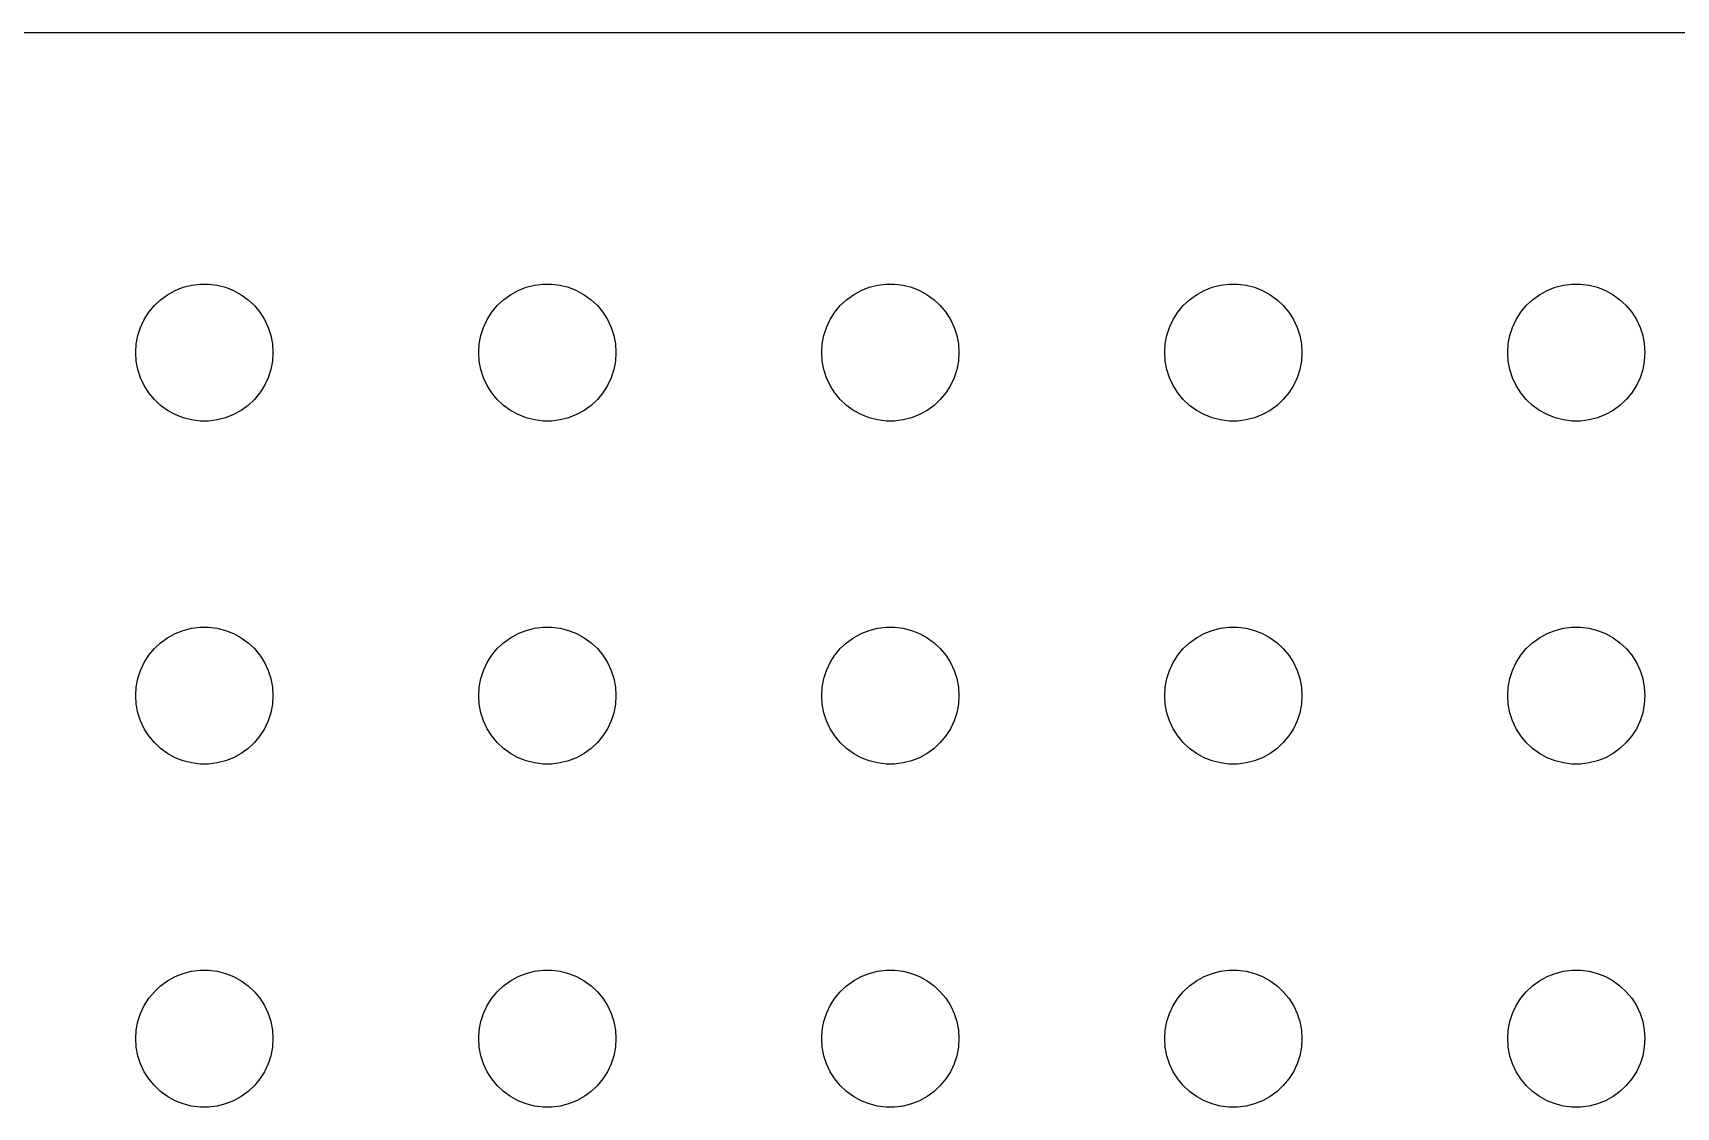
# Model space of a CAD drawing. Header units: metres. Extents: x -134 to 134, y 290 to 736.
# Drawn here: x -3.75 to 32.18, y 370.5 to 393.99 of the extents above; entities that cross this region are included whole.
import ezdxf

# ---------------------------------------------------------------- set-up
doc = ezdxf.new("R2010")
doc.units = ezdxf.units.M

msp = doc.modelspace()

# ---------------------------------------------------------------- linework, layer by layer
for p, q in [((129.814, 393.99), (-129.814, 393.99)), ((-0.46352, 388.427), (-0.28107, 388.473)), ((-0.28107, 388.473), (-0.09418, 388.497)), ((-0.09418, 388.497), (0.09418, 388.497)), ((0.09418, 388.497), (0.28107, 388.473)), ((0.28107, 388.473), (0.46352, 388.427)), ((7.03647, 388.427), (7.21892, 388.473)), ((7.21892, 388.473), (7.40581, 388.497)), ((7.40581, 388.497), (7.59418, 388.497)), ((7.59418, 388.497), (7.78107, 388.473)), ((7.78107, 388.473), (7.96352, 388.427)), ((14.5365, 388.427), (14.7189, 388.473)), ((14.7189, 388.473), (14.9058, 388.497)), ((14.9058, 388.497), (15.0942, 388.497)), ((15.0942, 388.497), (15.2811, 388.473)), ((15.2811, 388.473), (15.4635, 388.427)), ((22.0365, 388.427), (22.2189, 388.473)), ((22.2189, 388.473), (22.4058, 388.497)), ((22.4058, 388.497), (22.5942, 388.497)), ((22.5942, 388.497), (22.7811, 388.473)), ((22.7811, 388.473), (22.9635, 388.427)), ((29.5365, 388.427), (29.7189, 388.473)), ((29.7189, 388.473), (29.9058, 388.497)), ((29.9058, 388.497), (30.0942, 388.497)), ((30.0942, 388.497), (30.2811, 388.473)), ((30.2811, 388.473), (30.4635, 388.427)), ((-1.09344, 388.027), (-0.95613, 388.156)), ((-0.95613, 388.156), (-0.80373, 388.266)), ((-0.80373, 388.266), (-0.63866, 388.357)), ((-0.63866, 388.357), (-0.46352, 388.427)), ((0.46352, 388.427), (0.63866, 388.357)), ((0.63866, 388.357), (0.80373, 388.266)), ((0.80373, 388.266), (0.95613, 388.156)), ((0.95613, 388.156), (1.09344, 388.027)), ((6.40654, 388.027), (6.54385, 388.156)), ((6.54385, 388.156), (6.69626, 388.266)), ((6.69626, 388.266), (6.86133, 388.357)), ((6.86133, 388.357), (7.03647, 388.427)), ((7.96352, 388.427), (8.13866, 388.357)), ((8.13866, 388.357), (8.30373, 388.266)), ((8.30373, 388.266), (8.45613, 388.156)), ((8.45613, 388.156), (8.59344, 388.027)), ((13.9065, 388.027), (14.0439, 388.156)), ((14.0439, 388.156), (14.1963, 388.266)), ((14.1963, 388.266), (14.3613, 388.357)), ((14.3613, 388.357), (14.5365, 388.427)), ((15.4635, 388.427), (15.6387, 388.357)), ((15.6387, 388.357), (15.8037, 388.266)), ((15.8037, 388.266), (15.9561, 388.156)), ((15.9561, 388.156), (16.0934, 388.027)), ((21.4065, 388.027), (21.5439, 388.156)), ((21.5439, 388.156), (21.6963, 388.266)), ((21.6963, 388.266), (21.8613, 388.357)), ((21.8613, 388.357), (22.0365, 388.427)), ((22.9635, 388.427), (23.1387, 388.357)), ((23.1387, 388.357), (23.3037, 388.266)), ((23.3037, 388.266), (23.4561, 388.156)), ((23.4561, 388.156), (23.5934, 388.027)), ((28.9065, 388.027), (29.0439, 388.156)), ((29.0439, 388.156), (29.1963, 388.266)), ((29.1963, 388.266), (29.3613, 388.357)), ((29.3613, 388.357), (29.5365, 388.427)), ((30.4635, 388.427), (30.6387, 388.357)), ((30.6387, 388.357), (30.8037, 388.266)), ((30.8037, 388.266), (30.9561, 388.156)), ((30.9561, 388.156), (31.0934, 388.027)), ((-1.31445, 387.723), (-1.21352, 387.882)), ((-1.21352, 387.882), (-1.09344, 388.027)), ((1.09344, 388.027), (1.21352, 387.882)), ((1.21352, 387.882), (1.31445, 387.723)), ((6.18553, 387.723), (6.28647, 387.882)), ((6.28647, 387.882), (6.40654, 388.027)), ((8.59344, 388.027), (8.71352, 387.882)), ((8.71352, 387.882), (8.81445, 387.723)), ((13.6855, 387.723), (13.7865, 387.882)), ((13.7865, 387.882), (13.9065, 388.027)), ((16.0934, 388.027), (16.2135, 387.882)), ((16.2135, 387.882), (16.3145, 387.723)), ((21.1855, 387.723), (21.2865, 387.882)), ((21.2865, 387.882), (21.4065, 388.027)), ((23.5934, 388.027), (23.7135, 387.882)), ((23.7135, 387.882), (23.8145, 387.723)), ((28.6855, 387.723), (28.7865, 387.882)), ((28.7865, 387.882), (28.9065, 388.027)), ((31.0934, 388.027), (31.2135, 387.882)), ((31.2135, 387.882), (31.3145, 387.723)), ((-1.48816, 387.188), (-1.45287, 387.373)), ((-1.45287, 387.373), (-1.39465, 387.552)), ((-1.39465, 387.552), (-1.31445, 387.723)), ((1.31445, 387.723), (1.39465, 387.552)), ((1.39465, 387.552), (1.45287, 387.373)), ((1.45287, 387.373), (1.48816, 387.188)), ((6.01183, 387.188), (6.04712, 387.373)), ((6.04712, 387.373), (6.10533, 387.552)), ((6.10533, 387.552), (6.18553, 387.723)), ((8.81445, 387.723), (8.89465, 387.552)), ((8.89465, 387.552), (8.95287, 387.373)), ((8.95287, 387.373), (8.98816, 387.188)), ((13.5118, 387.188), (13.5471, 387.373)), ((13.5471, 387.373), (13.6053, 387.552)), ((13.6053, 387.552), (13.6855, 387.723)), ((16.3145, 387.723), (16.3947, 387.552)), ((16.3947, 387.552), (16.4529, 387.373)), ((16.4529, 387.373), (16.4882, 387.188)), ((21.0118, 387.188), (21.0471, 387.373)), ((21.0471, 387.373), (21.1053, 387.552)), ((21.1053, 387.552), (21.1855, 387.723)), ((23.8145, 387.723), (23.8947, 387.552)), ((23.8947, 387.552), (23.9529, 387.373)), ((23.9529, 387.373), (23.9882, 387.188)), ((28.5118, 387.188), (28.5471, 387.373)), ((28.5471, 387.373), (28.6053, 387.552)), ((28.6053, 387.552), (28.6855, 387.723)), ((31.3145, 387.723), (31.3947, 387.552)), ((31.3947, 387.552), (31.4529, 387.373)), ((31.4529, 387.373), (31.4882, 387.188)), ((-1.5, 387), (-1.48816, 387.188)), ((1.48816, 387.188), (1.5, 387)), ((6, 387), (6.01183, 387.188)), ((8.98816, 387.188), (9, 387)), ((13.5, 387), (13.5118, 387.188)), ((16.4882, 387.188), (16.5, 387)), ((21, 387), (21.0118, 387.188)), ((23.9882, 387.188), (24, 387)), ((28.5, 387), (28.5118, 387.188)), ((31.4882, 387.188), (31.5, 387)), ((-1.48816, 386.812), (-1.5, 387)), ((-1.45287, 386.627), (-1.48816, 386.812)), ((1.48816, 386.812), (1.45287, 386.627)), ((1.5, 387), (1.48816, 386.812)), ((6.01183, 386.812), (6, 387)), ((6.04712, 386.627), (6.01183, 386.812)), ((8.98816, 386.812), (8.95287, 386.627)), ((9, 387), (8.98816, 386.812)), ((13.5118, 386.812), (13.5, 387)), ((13.5471, 386.627), (13.5118, 386.812)), ((16.4882, 386.812), (16.4529, 386.627)), ((16.5, 387), (16.4882, 386.812)), ((21.0118, 386.812), (21, 387)), ((21.0471, 386.627), (21.0118, 386.812)), ((23.9882, 386.812), (23.9529, 386.627)), ((24, 387), (23.9882, 386.812)), ((28.5118, 386.812), (28.5, 387)), ((28.5471, 386.627), (28.5118, 386.812)), ((31.4882, 386.812), (31.4529, 386.627)), ((31.5, 387), (31.4882, 386.812)), ((-1.39465, 386.448), (-1.45287, 386.627)), ((-1.31445, 386.277), (-1.39465, 386.448)), ((1.39465, 386.448), (1.31445, 386.277)), ((1.45287, 386.627), (1.39465, 386.448)), ((6.10533, 386.448), (6.04712, 386.627)), ((6.18553, 386.277), (6.10533, 386.448)), ((8.89465, 386.448), (8.81445, 386.277)), ((8.95287, 386.627), (8.89465, 386.448)), ((13.6053, 386.448), (13.5471, 386.627)), ((13.6855, 386.277), (13.6053, 386.448)), ((16.3947, 386.448), (16.3145, 386.277)), ((16.4529, 386.627), (16.3947, 386.448)), ((21.1053, 386.448), (21.0471, 386.627)), ((21.1855, 386.277), (21.1053, 386.448)), ((23.8947, 386.448), (23.8145, 386.277)), ((23.9529, 386.627), (23.8947, 386.448)), ((28.6053, 386.448), (28.5471, 386.627)), ((28.6855, 386.277), (28.6053, 386.448)), ((31.3947, 386.448), (31.3145, 386.277)), ((31.4529, 386.627), (31.3947, 386.448)), ((-1.21352, 386.118), (-1.31445, 386.277)), ((-1.09344, 385.973), (-1.21352, 386.118)), ((-0.95613, 385.844), (-1.09344, 385.973)), ((1.09344, 385.973), (0.95613, 385.844)), ((1.21352, 386.118), (1.09344, 385.973)), ((1.31445, 386.277), (1.21352, 386.118)), ((6.28647, 386.118), (6.18553, 386.277)), ((6.40654, 385.973), (6.28647, 386.118)), ((6.54385, 385.844), (6.40654, 385.973)), ((8.59344, 385.973), (8.45613, 385.844)), ((8.71352, 386.118), (8.59344, 385.973)), ((8.81445, 386.277), (8.71352, 386.118)), ((13.7865, 386.118), (13.6855, 386.277)), ((13.9065, 385.973), (13.7865, 386.118)), ((14.0439, 385.844), (13.9065, 385.973)), ((16.0934, 385.973), (15.9561, 385.844)), ((16.2135, 386.118), (16.0934, 385.973)), ((16.3145, 386.277), (16.2135, 386.118)), ((21.2865, 386.118), (21.1855, 386.277)), ((21.4065, 385.973), (21.2865, 386.118)), ((21.5439, 385.844), (21.4065, 385.973)), ((23.5934, 385.973), (23.4561, 385.844)), ((23.7135, 386.118), (23.5934, 385.973)), ((23.8145, 386.277), (23.7135, 386.118)), ((28.7865, 386.118), (28.6855, 386.277)), ((28.9065, 385.973), (28.7865, 386.118)), ((29.0439, 385.844), (28.9065, 385.973)), ((31.0934, 385.973), (30.9561, 385.844)), ((31.2135, 386.118), (31.0934, 385.973)), ((31.3145, 386.277), (31.2135, 386.118)), ((-0.80373, 385.734), (-0.95613, 385.844)), ((-0.63866, 385.643), (-0.80373, 385.734)), ((-0.46352, 385.573), (-0.63866, 385.643)), ((-0.28107, 385.527), (-0.46352, 385.573)), ((0.46352, 385.573), (0.28107, 385.527)), ((0.63866, 385.643), (0.46352, 385.573)), ((0.80373, 385.734), (0.63866, 385.643)), ((0.95613, 385.844), (0.80373, 385.734)), ((6.69626, 385.734), (6.54385, 385.844)), ((6.86133, 385.643), (6.69626, 385.734)), ((7.03647, 385.573), (6.86133, 385.643)), ((7.21892, 385.527), (7.03647, 385.573)), ((7.96352, 385.573), (7.78107, 385.527)), ((8.13866, 385.643), (7.96352, 385.573)), ((8.30373, 385.734), (8.13866, 385.643)), ((8.45613, 385.844), (8.30373, 385.734)), ((14.1963, 385.734), (14.0439, 385.844)), ((14.3613, 385.643), (14.1963, 385.734)), ((14.5365, 385.573), (14.3613, 385.643)), ((14.7189, 385.527), (14.5365, 385.573)), ((15.4635, 385.573), (15.2811, 385.527)), ((15.6387, 385.643), (15.4635, 385.573)), ((15.8037, 385.734), (15.6387, 385.643)), ((15.9561, 385.844), (15.8037, 385.734)), ((21.6963, 385.734), (21.5439, 385.844)), ((21.8613, 385.643), (21.6963, 385.734)), ((22.0365, 385.573), (21.8613, 385.643)), ((22.2189, 385.527), (22.0365, 385.573)), ((22.9635, 385.573), (22.7811, 385.527)), ((23.1387, 385.643), (22.9635, 385.573)), ((23.3037, 385.734), (23.1387, 385.643)), ((23.4561, 385.844), (23.3037, 385.734)), ((29.1963, 385.734), (29.0439, 385.844)), ((29.3613, 385.643), (29.1963, 385.734)), ((29.5365, 385.573), (29.3613, 385.643)), ((29.7189, 385.527), (29.5365, 385.573)), ((30.4635, 385.573), (30.2811, 385.527)), ((30.6387, 385.643), (30.4635, 385.573)), ((30.8037, 385.734), (30.6387, 385.643)), ((30.9561, 385.844), (30.8037, 385.734)), ((-0.09418, 385.503), (-0.28107, 385.527)), ((0.09418, 385.503), (-0.09418, 385.503)), ((0.28107, 385.527), (0.09418, 385.503)), ((7.40581, 385.503), (7.21892, 385.527)), ((7.59418, 385.503), (7.40581, 385.503)), ((7.78107, 385.527), (7.59418, 385.503)), ((14.9058, 385.503), (14.7189, 385.527)), ((15.0942, 385.503), (14.9058, 385.503)), ((15.2811, 385.527), (15.0942, 385.503)), ((22.4058, 385.503), (22.2189, 385.527)), ((22.5942, 385.503), (22.4058, 385.503)), ((22.7811, 385.527), (22.5942, 385.503)), ((29.9058, 385.503), (29.7189, 385.527)), ((30.0942, 385.503), (29.9058, 385.503)), ((30.2811, 385.527), (30.0942, 385.503)), ((-0.63866, 380.857), (-0.46352, 380.927)), ((-0.46352, 380.927), (-0.28107, 380.973)), ((-0.28107, 380.973), (-0.09418, 380.997)), ((-0.09418, 380.997), (0.09418, 380.997)), ((0.09418, 380.997), (0.28107, 380.973)), ((0.28107, 380.973), (0.46352, 380.927)), ((0.46352, 380.927), (0.63866, 380.857)), ((6.86133, 380.857), (7.03647, 380.927)), ((7.03647, 380.927), (7.21892, 380.973)), ((7.21892, 380.973), (7.40581, 380.997)), ((7.40581, 380.997), (7.59418, 380.997)), ((7.59418, 380.997), (7.78107, 380.973)), ((7.78107, 380.973), (7.96352, 380.927)), ((7.96352, 380.927), (8.13866, 380.857)), ((14.3613, 380.857), (14.5365, 380.927)), ((14.5365, 380.927), (14.7189, 380.973)), ((14.7189, 380.973), (14.9058, 380.997)), ((14.9058, 380.997), (15.0942, 380.997)), ((15.0942, 380.997), (15.2811, 380.973)), ((15.2811, 380.973), (15.4635, 380.927)), ((15.4635, 380.927), (15.6387, 380.857)), ((21.8613, 380.857), (22.0365, 380.927)), ((22.0365, 380.927), (22.2189, 380.973)), ((22.2189, 380.973), (22.4058, 380.997)), ((22.4058, 380.997), (22.5942, 380.997)), ((22.5942, 380.997), (22.7811, 380.973)), ((22.7811, 380.973), (22.9635, 380.927)), ((22.9635, 380.927), (23.1387, 380.857)), ((29.3613, 380.857), (29.5365, 380.927)), ((29.5365, 380.927), (29.7189, 380.973)), ((29.7189, 380.973), (29.9058, 380.997)), ((29.9058, 380.997), (30.0942, 380.997)), ((30.0942, 380.997), (30.2811, 380.973)), ((30.2811, 380.973), (30.4635, 380.927)), ((30.4635, 380.927), (30.6387, 380.857)), ((-1.09344, 380.527), (-0.95613, 380.656)), ((-0.95613, 380.656), (-0.80373, 380.766)), ((-0.80373, 380.766), (-0.63866, 380.857)), ((0.63866, 380.857), (0.80373, 380.766)), ((0.80373, 380.766), (0.95613, 380.656)), ((0.95613, 380.656), (1.09344, 380.527)), ((6.40654, 380.527), (6.54385, 380.656)), ((6.54385, 380.656), (6.69626, 380.766)), ((6.69626, 380.766), (6.86133, 380.857)), ((8.13866, 380.857), (8.30373, 380.766)), ((8.30373, 380.766), (8.45613, 380.656)), ((8.45613, 380.656), (8.59344, 380.527)), ((13.9065, 380.527), (14.0439, 380.656)), ((14.0439, 380.656), (14.1963, 380.766)), ((14.1963, 380.766), (14.3613, 380.857)), ((15.6387, 380.857), (15.8037, 380.766)), ((15.8037, 380.766), (15.9561, 380.656)), ((15.9561, 380.656), (16.0934, 380.527)), ((21.4065, 380.527), (21.5439, 380.656)), ((21.5439, 380.656), (21.6963, 380.766)), ((21.6963, 380.766), (21.8613, 380.857)), ((23.1387, 380.857), (23.3037, 380.766)), ((23.3037, 380.766), (23.4561, 380.656)), ((23.4561, 380.656), (23.5934, 380.527)), ((28.9065, 380.527), (29.0439, 380.656)), ((29.0439, 380.656), (29.1963, 380.766)), ((29.1963, 380.766), (29.3613, 380.857)), ((30.6387, 380.857), (30.8037, 380.766)), ((30.8037, 380.766), (30.9561, 380.656)), ((30.9561, 380.656), (31.0934, 380.527)), ((-1.39465, 380.052), (-1.31445, 380.223)), ((-1.31445, 380.223), (-1.21352, 380.382)), ((-1.21352, 380.382), (-1.09344, 380.527)), ((1.09344, 380.527), (1.21352, 380.382)), ((1.21352, 380.382), (1.31445, 380.223)), ((1.31445, 380.223), (1.39465, 380.052)), ((6.10533, 380.052), (6.18553, 380.223)), ((6.18553, 380.223), (6.28647, 380.382)), ((6.28647, 380.382), (6.40654, 380.527)), ((8.59344, 380.527), (8.71352, 380.382)), ((8.71352, 380.382), (8.81445, 380.223)), ((8.81445, 380.223), (8.89465, 380.052)), ((13.6053, 380.052), (13.6855, 380.223)), ((13.6855, 380.223), (13.7865, 380.382)), ((13.7865, 380.382), (13.9065, 380.527)), ((16.0934, 380.527), (16.2135, 380.382)), ((16.2135, 380.382), (16.3145, 380.223)), ((16.3145, 380.223), (16.3947, 380.052)), ((21.1053, 380.052), (21.1855, 380.223)), ((21.1855, 380.223), (21.2865, 380.382)), ((21.2865, 380.382), (21.4065, 380.527)), ((23.5934, 380.527), (23.7135, 380.382)), ((23.7135, 380.382), (23.8145, 380.223)), ((23.8145, 380.223), (23.8947, 380.052)), ((28.6053, 380.052), (28.6855, 380.223)), ((28.6855, 380.223), (28.7865, 380.382)), ((28.7865, 380.382), (28.9065, 380.527)), ((31.0934, 380.527), (31.2135, 380.382)), ((31.2135, 380.382), (31.3145, 380.223)), ((31.3145, 380.223), (31.3947, 380.052)), ((-1.48816, 379.688), (-1.45287, 379.873)), ((-1.45287, 379.873), (-1.39465, 380.052)), ((1.39465, 380.052), (1.45287, 379.873)), ((1.45287, 379.873), (1.48816, 379.688)), ((6.01183, 379.688), (6.04712, 379.873)), ((6.04712, 379.873), (6.10533, 380.052)), ((8.89465, 380.052), (8.95287, 379.873)), ((8.95287, 379.873), (8.98816, 379.688)), ((13.5118, 379.688), (13.5471, 379.873)), ((13.5471, 379.873), (13.6053, 380.052)), ((16.3947, 380.052), (16.4529, 379.873)), ((16.4529, 379.873), (16.4882, 379.688)), ((21.0118, 379.688), (21.0471, 379.873)), ((21.0471, 379.873), (21.1053, 380.052)), ((23.8947, 380.052), (23.9529, 379.873)), ((23.9529, 379.873), (23.9882, 379.688)), ((28.5118, 379.688), (28.5471, 379.873)), ((28.5471, 379.873), (28.6053, 380.052)), ((31.3947, 380.052), (31.4529, 379.873)), ((31.4529, 379.873), (31.4882, 379.688)), ((-1.5, 379.5), (-1.48816, 379.688)), ((-1.48816, 379.312), (-1.5, 379.5)), ((1.48816, 379.688), (1.5, 379.5)), ((1.5, 379.5), (1.48816, 379.312)), ((6, 379.5), (6.01183, 379.688)), ((6.01183, 379.312), (6, 379.5)), ((8.98816, 379.688), (9, 379.5)), ((9, 379.5), (8.98816, 379.312)), ((13.5, 379.5), (13.5118, 379.688)), ((13.5118, 379.312), (13.5, 379.5)), ((16.4882, 379.688), (16.5, 379.5)), ((16.5, 379.5), (16.4882, 379.312)), ((21, 379.5), (21.0118, 379.688)), ((21.0118, 379.312), (21, 379.5)), ((23.9882, 379.688), (24, 379.5)), ((24, 379.5), (23.9882, 379.312)), ((28.5, 379.5), (28.5118, 379.688)), ((28.5118, 379.312), (28.5, 379.5)), ((31.4882, 379.688), (31.5, 379.5)), ((31.5, 379.5), (31.4882, 379.312)), ((-1.45287, 379.127), (-1.48816, 379.312)), ((-1.39465, 378.948), (-1.45287, 379.127)), ((1.45287, 379.127), (1.39465, 378.948)), ((1.48816, 379.312), (1.45287, 379.127)), ((6.04712, 379.127), (6.01183, 379.312)), ((6.10533, 378.948), (6.04712, 379.127)), ((8.95287, 379.127), (8.89465, 378.948)), ((8.98816, 379.312), (8.95287, 379.127)), ((13.5471, 379.127), (13.5118, 379.312)), ((13.6053, 378.948), (13.5471, 379.127)), ((16.4529, 379.127), (16.3947, 378.948)), ((16.4882, 379.312), (16.4529, 379.127)), ((21.0471, 379.127), (21.0118, 379.312)), ((21.1053, 378.948), (21.0471, 379.127)), ((23.9529, 379.127), (23.8947, 378.948)), ((23.9882, 379.312), (23.9529, 379.127)), ((28.5471, 379.127), (28.5118, 379.312)), ((28.6053, 378.948), (28.5471, 379.127)), ((31.4529, 379.127), (31.3947, 378.948)), ((31.4882, 379.312), (31.4529, 379.127)), ((-1.31445, 378.777), (-1.39465, 378.948)), ((-1.21352, 378.618), (-1.31445, 378.777)), ((1.31445, 378.777), (1.21352, 378.618)), ((1.39465, 378.948), (1.31445, 378.777)), ((6.18553, 378.777), (6.10533, 378.948)), ((6.28647, 378.618), (6.18553, 378.777)), ((8.81445, 378.777), (8.71352, 378.618)), ((8.89465, 378.948), (8.81445, 378.777)), ((13.6855, 378.777), (13.6053, 378.948)), ((13.7865, 378.618), (13.6855, 378.777)), ((16.3145, 378.777), (16.2135, 378.618)), ((16.3947, 378.948), (16.3145, 378.777)), ((21.1855, 378.777), (21.1053, 378.948)), ((21.2865, 378.618), (21.1855, 378.777)), ((23.8145, 378.777), (23.7135, 378.618)), ((23.8947, 378.948), (23.8145, 378.777)), ((28.6855, 378.777), (28.6053, 378.948)), ((28.7865, 378.618), (28.6855, 378.777)), ((31.3145, 378.777), (31.2135, 378.618)), ((31.3947, 378.948), (31.3145, 378.777)), ((-1.09344, 378.473), (-1.21352, 378.618)), ((-0.95613, 378.344), (-1.09344, 378.473)), ((1.09344, 378.473), (0.95613, 378.344)), ((1.21352, 378.618), (1.09344, 378.473)), ((6.40654, 378.473), (6.28647, 378.618)), ((6.54385, 378.344), (6.40654, 378.473)), ((8.59344, 378.473), (8.45613, 378.344)), ((8.71352, 378.618), (8.59344, 378.473)), ((13.9065, 378.473), (13.7865, 378.618)), ((14.0439, 378.344), (13.9065, 378.473)), ((16.0934, 378.473), (15.9561, 378.344)), ((16.2135, 378.618), (16.0934, 378.473)), ((21.4065, 378.473), (21.2865, 378.618)), ((21.5439, 378.344), (21.4065, 378.473)), ((23.5934, 378.473), (23.4561, 378.344)), ((23.7135, 378.618), (23.5934, 378.473)), ((28.9065, 378.473), (28.7865, 378.618)), ((29.0439, 378.344), (28.9065, 378.473)), ((31.0934, 378.473), (30.9561, 378.344)), ((31.2135, 378.618), (31.0934, 378.473)), ((-0.80373, 378.234), (-0.95613, 378.344)), ((-0.63866, 378.143), (-0.80373, 378.234)), ((-0.46352, 378.073), (-0.63866, 378.143)), ((-0.28107, 378.027), (-0.46352, 378.073)), ((-0.09418, 378.003), (-0.28107, 378.027)), ((0.28107, 378.027), (0.09418, 378.003)), ((0.46352, 378.073), (0.28107, 378.027)), ((0.63866, 378.143), (0.46352, 378.073)), ((0.80373, 378.234), (0.63866, 378.143)), ((0.95613, 378.344), (0.80373, 378.234)), ((6.69626, 378.234), (6.54385, 378.344)), ((6.86133, 378.143), (6.69626, 378.234)), ((7.03647, 378.073), (6.86133, 378.143)), ((7.21892, 378.027), (7.03647, 378.073)), ((7.40581, 378.003), (7.21892, 378.027)), ((7.78107, 378.027), (7.59418, 378.003)), ((7.96352, 378.073), (7.78107, 378.027)), ((8.13866, 378.143), (7.96352, 378.073)), ((8.30373, 378.234), (8.13866, 378.143)), ((8.45613, 378.344), (8.30373, 378.234)), ((14.1963, 378.234), (14.0439, 378.344)), ((14.3613, 378.143), (14.1963, 378.234)), ((14.5365, 378.073), (14.3613, 378.143)), ((14.7189, 378.027), (14.5365, 378.073)), ((14.9058, 378.003), (14.7189, 378.027)), ((15.2811, 378.027), (15.0942, 378.003)), ((15.4635, 378.073), (15.2811, 378.027)), ((15.6387, 378.143), (15.4635, 378.073)), ((15.8037, 378.234), (15.6387, 378.143)), ((15.9561, 378.344), (15.8037, 378.234)), ((21.6963, 378.234), (21.5439, 378.344)), ((21.8613, 378.143), (21.6963, 378.234)), ((22.0365, 378.073), (21.8613, 378.143)), ((22.2189, 378.027), (22.0365, 378.073)), ((22.4058, 378.003), (22.2189, 378.027)), ((22.7811, 378.027), (22.5942, 378.003)), ((22.9635, 378.073), (22.7811, 378.027)), ((23.1387, 378.143), (22.9635, 378.073)), ((23.3037, 378.234), (23.1387, 378.143)), ((23.4561, 378.344), (23.3037, 378.234)), ((29.1963, 378.234), (29.0439, 378.344)), ((29.3613, 378.143), (29.1963, 378.234)), ((29.5365, 378.073), (29.3613, 378.143)), ((29.7189, 378.027), (29.5365, 378.073)), ((29.9058, 378.003), (29.7189, 378.027)), ((30.2811, 378.027), (30.0942, 378.003)), ((30.4635, 378.073), (30.2811, 378.027)), ((30.6387, 378.143), (30.4635, 378.073)), ((30.8037, 378.234), (30.6387, 378.143)), ((30.9561, 378.344), (30.8037, 378.234)), ((0.09418, 378.003), (-0.09418, 378.003)), ((7.59418, 378.003), (7.40581, 378.003)), ((15.0942, 378.003), (14.9058, 378.003)), ((22.5942, 378.003), (22.4058, 378.003)), ((30.0942, 378.003), (29.9058, 378.003)), ((-0.80373, 373.266), (-0.63866, 373.357)), ((-0.63866, 373.357), (-0.46352, 373.427)), ((-0.46352, 373.427), (-0.28107, 373.473)), ((-0.28107, 373.473), (-0.09418, 373.497)), ((-0.09418, 373.497), (0.09418, 373.497)), ((0.09418, 373.497), (0.28107, 373.473)), ((0.28107, 373.473), (0.46352, 373.427)), ((0.46352, 373.427), (0.63866, 373.357)), ((0.63866, 373.357), (0.80373, 373.266)), ((6.69626, 373.266), (6.86133, 373.357)), ((6.86133, 373.357), (7.03647, 373.427)), ((7.03647, 373.427), (7.21892, 373.473)), ((7.21892, 373.473), (7.40581, 373.497)), ((7.40581, 373.497), (7.59418, 373.497)), ((7.59418, 373.497), (7.78107, 373.473)), ((7.78107, 373.473), (7.96352, 373.427)), ((7.96352, 373.427), (8.13866, 373.357)), ((8.13866, 373.357), (8.30373, 373.266)), ((14.1963, 373.266), (14.3613, 373.357)), ((14.3613, 373.357), (14.5365, 373.427)), ((14.5365, 373.427), (14.7189, 373.473)), ((14.7189, 373.473), (14.9058, 373.497)), ((14.9058, 373.497), (15.0942, 373.497)), ((15.0942, 373.497), (15.2811, 373.473)), ((15.2811, 373.473), (15.4635, 373.427)), ((15.4635, 373.427), (15.6387, 373.357)), ((15.6387, 373.357), (15.8037, 373.266)), ((21.6963, 373.266), (21.8613, 373.357)), ((21.8613, 373.357), (22.0365, 373.427)), ((22.0365, 373.427), (22.2189, 373.473)), ((22.2189, 373.473), (22.4058, 373.497)), ((22.4058, 373.497), (22.5942, 373.497)), ((22.5942, 373.497), (22.7811, 373.473)), ((22.7811, 373.473), (22.9635, 373.427)), ((22.9635, 373.427), (23.1387, 373.357)), ((23.1387, 373.357), (23.3037, 373.266)), ((29.1963, 373.266), (29.3613, 373.357)), ((29.3613, 373.357), (29.5365, 373.427)), ((29.5365, 373.427), (29.7189, 373.473)), ((29.7189, 373.473), (29.9058, 373.497)), ((29.9058, 373.497), (30.0942, 373.497)), ((30.0942, 373.497), (30.2811, 373.473)), ((30.2811, 373.473), (30.4635, 373.427)), ((30.4635, 373.427), (30.6387, 373.357)), ((30.6387, 373.357), (30.8037, 373.266)), ((-1.21352, 372.882), (-1.09344, 373.027)), ((-1.09344, 373.027), (-0.95613, 373.156)), ((-0.95613, 373.156), (-0.80373, 373.266)), ((0.80373, 373.266), (0.95613, 373.156)), ((0.95613, 373.156), (1.09344, 373.027)), ((1.09344, 373.027), (1.21352, 372.882)), ((6.28647, 372.882), (6.40654, 373.027)), ((6.40654, 373.027), (6.54385, 373.156)), ((6.54385, 373.156), (6.69626, 373.266)), ((8.30373, 373.266), (8.45613, 373.156)), ((8.45613, 373.156), (8.59344, 373.027)), ((8.59344, 373.027), (8.71352, 372.882)), ((13.7865, 372.882), (13.9065, 373.027)), ((13.9065, 373.027), (14.0439, 373.156)), ((14.0439, 373.156), (14.1963, 373.266)), ((15.8037, 373.266), (15.9561, 373.156)), ((15.9561, 373.156), (16.0934, 373.027)), ((16.0934, 373.027), (16.2135, 372.882)), ((21.2865, 372.882), (21.4065, 373.027)), ((21.4065, 373.027), (21.5439, 373.156)), ((21.5439, 373.156), (21.6963, 373.266)), ((23.3037, 373.266), (23.4561, 373.156)), ((23.4561, 373.156), (23.5934, 373.027)), ((23.5934, 373.027), (23.7135, 372.882)), ((28.7865, 372.882), (28.9065, 373.027)), ((28.9065, 373.027), (29.0439, 373.156)), ((29.0439, 373.156), (29.1963, 373.266)), ((30.8037, 373.266), (30.9561, 373.156)), ((30.9561, 373.156), (31.0934, 373.027)), ((31.0934, 373.027), (31.2135, 372.882)), ((-1.39465, 372.552), (-1.31445, 372.723)), ((-1.31445, 372.723), (-1.21352, 372.882)), ((1.21352, 372.882), (1.31445, 372.723)), ((1.31445, 372.723), (1.39465, 372.552)), ((6.10533, 372.552), (6.18553, 372.723)), ((6.18553, 372.723), (6.28647, 372.882)), ((8.71352, 372.882), (8.81445, 372.723)), ((8.81445, 372.723), (8.89465, 372.552)), ((13.6053, 372.552), (13.6855, 372.723)), ((13.6855, 372.723), (13.7865, 372.882)), ((16.2135, 372.882), (16.3145, 372.723)), ((16.3145, 372.723), (16.3947, 372.552)), ((21.1053, 372.552), (21.1855, 372.723)), ((21.1855, 372.723), (21.2865, 372.882)), ((23.7135, 372.882), (23.8145, 372.723)), ((23.8145, 372.723), (23.8947, 372.552)), ((28.6053, 372.552), (28.6855, 372.723)), ((28.6855, 372.723), (28.7865, 372.882)), ((31.2135, 372.882), (31.3145, 372.723)), ((31.3145, 372.723), (31.3947, 372.552)), ((-1.48816, 372.188), (-1.45287, 372.373)), ((-1.45287, 372.373), (-1.39465, 372.552)), ((1.39465, 372.552), (1.45287, 372.373)), ((1.45287, 372.373), (1.48816, 372.188)), ((6.01183, 372.188), (6.04712, 372.373)), ((6.04712, 372.373), (6.10533, 372.552)), ((8.89465, 372.552), (8.95287, 372.373)), ((8.95287, 372.373), (8.98816, 372.188)), ((13.5118, 372.188), (13.5471, 372.373)), ((13.5471, 372.373), (13.6053, 372.552)), ((16.3947, 372.552), (16.4529, 372.373)), ((16.4529, 372.373), (16.4882, 372.188)), ((21.0118, 372.188), (21.0471, 372.373)), ((21.0471, 372.373), (21.1053, 372.552)), ((23.8947, 372.552), (23.9529, 372.373)), ((23.9529, 372.373), (23.9882, 372.188)), ((28.5118, 372.188), (28.5471, 372.373)), ((28.5471, 372.373), (28.6053, 372.552)), ((31.3947, 372.552), (31.4529, 372.373)), ((31.4529, 372.373), (31.4882, 372.188)), ((-1.5, 372), (-1.48816, 372.188)), ((-1.48816, 371.812), (-1.5, 372)), ((1.48816, 372.188), (1.5, 372)), ((1.5, 372), (1.48816, 371.812)), ((6, 372), (6.01183, 372.188)), ((6.01183, 371.812), (6, 372)), ((8.98816, 372.188), (9, 372)), ((9, 372), (8.98816, 371.812)), ((13.5, 372), (13.5118, 372.188)), ((13.5118, 371.812), (13.5, 372)), ((16.4882, 372.188), (16.5, 372)), ((16.5, 372), (16.4882, 371.812)), ((21, 372), (21.0118, 372.188)), ((21.0118, 371.812), (21, 372)), ((23.9882, 372.188), (24, 372)), ((24, 372), (23.9882, 371.812)), ((28.5, 372), (28.5118, 372.188)), ((28.5118, 371.812), (28.5, 372)), ((31.4882, 372.188), (31.5, 372)), ((31.5, 372), (31.4882, 371.812)), ((-1.45287, 371.627), (-1.48816, 371.812)), ((-1.39465, 371.448), (-1.45287, 371.627)), ((1.45287, 371.627), (1.39465, 371.448)), ((1.48816, 371.812), (1.45287, 371.627)), ((6.04712, 371.627), (6.01183, 371.812)), ((6.10533, 371.448), (6.04712, 371.627)), ((8.95287, 371.627), (8.89465, 371.448)), ((8.98816, 371.812), (8.95287, 371.627)), ((13.5471, 371.627), (13.5118, 371.812)), ((13.6053, 371.448), (13.5471, 371.627)), ((16.4529, 371.627), (16.3947, 371.448)), ((16.4882, 371.812), (16.4529, 371.627)), ((21.0471, 371.627), (21.0118, 371.812)), ((21.1053, 371.448), (21.0471, 371.627)), ((23.9529, 371.627), (23.8947, 371.448)), ((23.9882, 371.812), (23.9529, 371.627)), ((28.5471, 371.627), (28.5118, 371.812)), ((28.6053, 371.448), (28.5471, 371.627)), ((31.4529, 371.627), (31.3947, 371.448)), ((31.4882, 371.812), (31.4529, 371.627)), ((-1.31445, 371.277), (-1.39465, 371.448)), ((-1.21352, 371.118), (-1.31445, 371.277)), ((1.31445, 371.277), (1.21352, 371.118)), ((1.39465, 371.448), (1.31445, 371.277)), ((6.18553, 371.277), (6.10533, 371.448)), ((6.28647, 371.118), (6.18553, 371.277)), ((8.81445, 371.277), (8.71352, 371.118)), ((8.89465, 371.448), (8.81445, 371.277)), ((13.6855, 371.277), (13.6053, 371.448)), ((13.7865, 371.118), (13.6855, 371.277)), ((16.3145, 371.277), (16.2135, 371.118)), ((16.3947, 371.448), (16.3145, 371.277)), ((21.1855, 371.277), (21.1053, 371.448)), ((21.2865, 371.118), (21.1855, 371.277)), ((23.8145, 371.277), (23.7135, 371.118)), ((23.8947, 371.448), (23.8145, 371.277)), ((28.6855, 371.277), (28.6053, 371.448)), ((28.7865, 371.118), (28.6855, 371.277)), ((31.3145, 371.277), (31.2135, 371.118)), ((31.3947, 371.448), (31.3145, 371.277)), ((-1.09344, 370.973), (-1.21352, 371.118)), ((-0.95613, 370.844), (-1.09344, 370.973)), ((-0.80373, 370.734), (-0.95613, 370.844)), ((0.95613, 370.844), (0.80373, 370.734)), ((1.09344, 370.973), (0.95613, 370.844)), ((1.21352, 371.118), (1.09344, 370.973)), ((6.40654, 370.973), (6.28647, 371.118)), ((6.54385, 370.844), (6.40654, 370.973)), ((6.69626, 370.734), (6.54385, 370.844)), ((8.45613, 370.844), (8.30373, 370.734)), ((8.59344, 370.973), (8.45613, 370.844)), ((8.71352, 371.118), (8.59344, 370.973)), ((13.9065, 370.973), (13.7865, 371.118)), ((14.0439, 370.844), (13.9065, 370.973)), ((14.1963, 370.734), (14.0439, 370.844)), ((15.9561, 370.844), (15.8037, 370.734)), ((16.0934, 370.973), (15.9561, 370.844)), ((16.2135, 371.118), (16.0934, 370.973)), ((21.4065, 370.973), (21.2865, 371.118)), ((21.5439, 370.844), (21.4065, 370.973)), ((21.6963, 370.734), (21.5439, 370.844)), ((23.4561, 370.844), (23.3037, 370.734)), ((23.5934, 370.973), (23.4561, 370.844)), ((23.7135, 371.118), (23.5934, 370.973)), ((28.9065, 370.973), (28.7865, 371.118)), ((29.0439, 370.844), (28.9065, 370.973)), ((29.1963, 370.734), (29.0439, 370.844)), ((30.9561, 370.844), (30.8037, 370.734)), ((31.0934, 370.973), (30.9561, 370.844)), ((31.2135, 371.118), (31.0934, 370.973)), ((-0.63866, 370.643), (-0.80373, 370.734)), ((-0.46352, 370.573), (-0.63866, 370.643)), ((-0.28107, 370.527), (-0.46352, 370.573)), ((-0.09418, 370.503), (-0.28107, 370.527)), ((0.09418, 370.503), (-0.09418, 370.503)), ((0.28107, 370.527), (0.09418, 370.503)), ((0.46352, 370.573), (0.28107, 370.527)), ((0.63866, 370.643), (0.46352, 370.573)), ((0.80373, 370.734), (0.63866, 370.643)), ((6.86133, 370.643), (6.69626, 370.734)), ((7.03647, 370.573), (6.86133, 370.643)), ((7.21892, 370.527), (7.03647, 370.573)), ((7.40581, 370.503), (7.21892, 370.527)), ((7.59418, 370.503), (7.40581, 370.503)), ((7.78107, 370.527), (7.59418, 370.503)), ((7.96352, 370.573), (7.78107, 370.527)), ((8.13866, 370.643), (7.96352, 370.573)), ((8.30373, 370.734), (8.13866, 370.643)), ((14.3613, 370.643), (14.1963, 370.734)), ((14.5365, 370.573), (14.3613, 370.643)), ((14.7189, 370.527), (14.5365, 370.573)), ((14.9058, 370.503), (14.7189, 370.527)), ((15.0942, 370.503), (14.9058, 370.503)), ((15.2811, 370.527), (15.0942, 370.503)), ((15.4635, 370.573), (15.2811, 370.527)), ((15.6387, 370.643), (15.4635, 370.573)), ((15.8037, 370.734), (15.6387, 370.643)), ((21.8613, 370.643), (21.6963, 370.734)), ((22.0365, 370.573), (21.8613, 370.643)), ((22.2189, 370.527), (22.0365, 370.573)), ((22.4058, 370.503), (22.2189, 370.527)), ((22.5942, 370.503), (22.4058, 370.503)), ((22.7811, 370.527), (22.5942, 370.503)), ((22.9635, 370.573), (22.7811, 370.527)), ((23.1387, 370.643), (22.9635, 370.573)), ((23.3037, 370.734), (23.1387, 370.643)), ((29.3613, 370.643), (29.1963, 370.734)), ((29.5365, 370.573), (29.3613, 370.643)), ((29.7189, 370.527), (29.5365, 370.573)), ((29.9058, 370.503), (29.7189, 370.527)), ((30.0942, 370.503), (29.9058, 370.503)), ((30.2811, 370.527), (30.0942, 370.503)), ((30.4635, 370.573), (30.2811, 370.527)), ((30.6387, 370.643), (30.4635, 370.573)), ((30.8037, 370.734), (30.6387, 370.643))]:
    msp.add_line(p, q)

doc.saveas('drawing.dxf')
